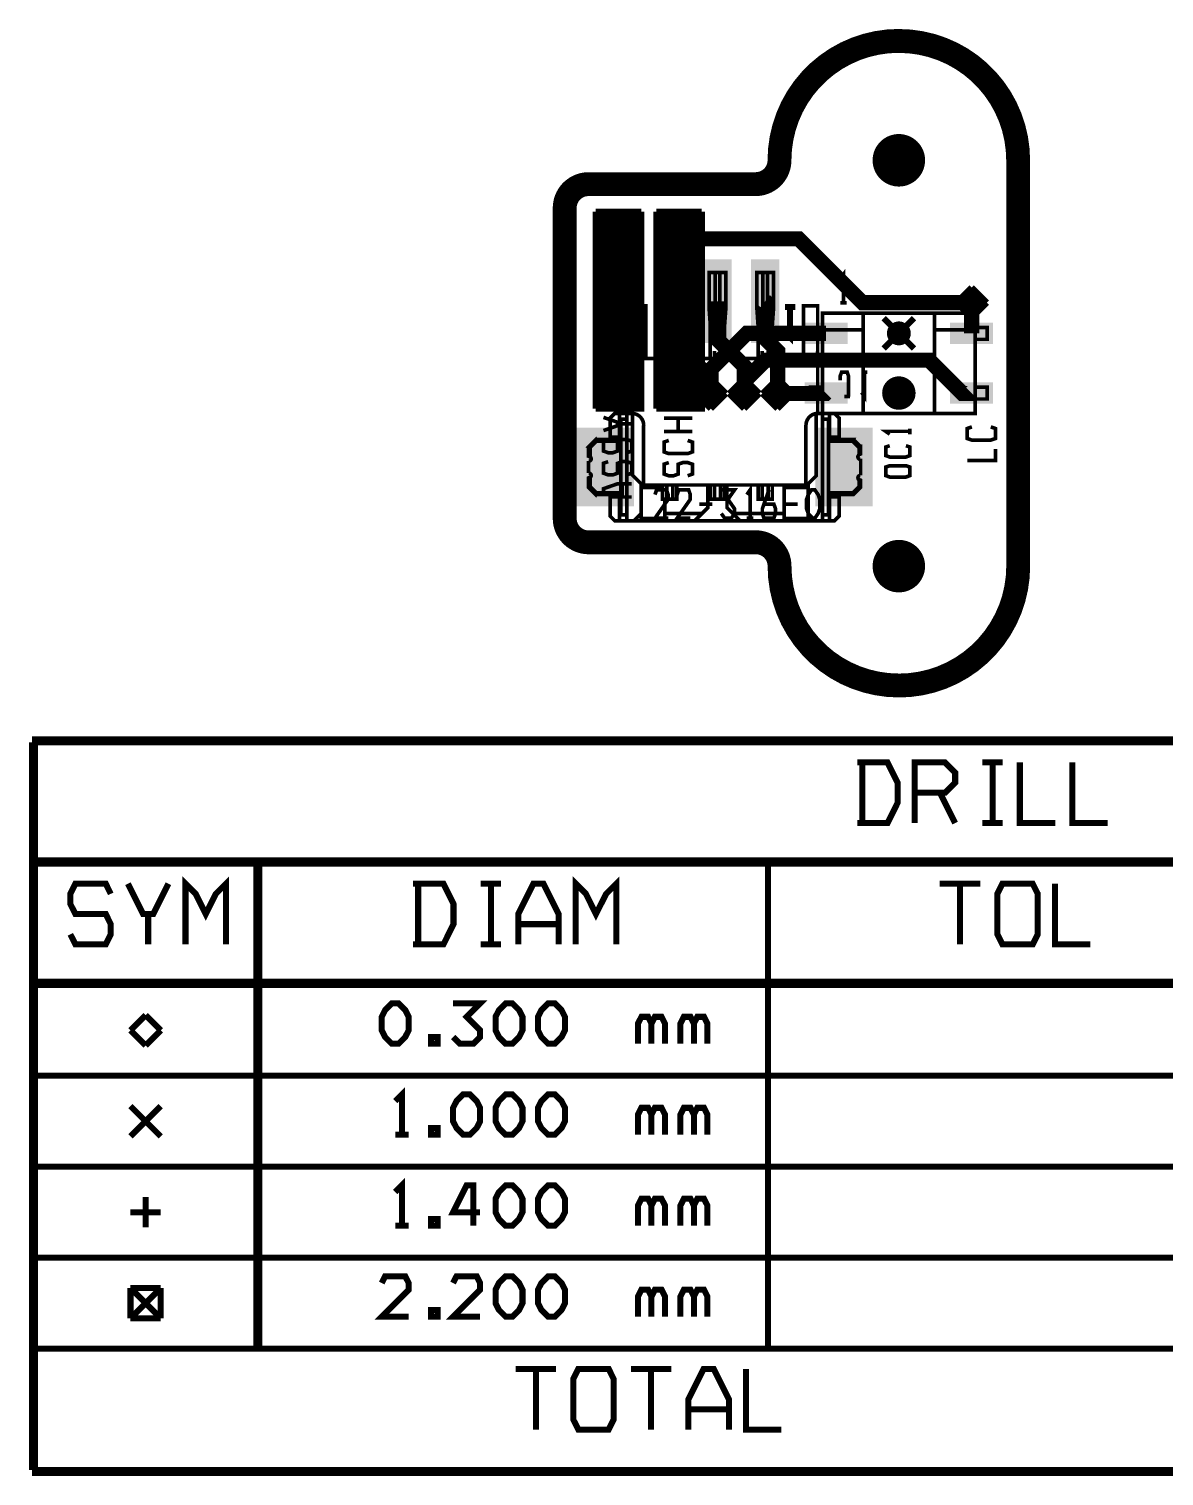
# Model space of a CAD drawing. Extents: x -36.4 to 58.7, y -46.6 to 14.
# Drawn here: x -36.4 to 11.1, y -46.6 to 14 of the extents above; entities that cross this region are included whole.
import ezdxf

# ---------------------------------------------------------------- set-up
doc = ezdxf.new("R2010")
doc.units = 0
doc.header["$MEASUREMENT"] = 0
doc.layers.get('0').update_dxf_attribs({"linetype": 'CONTINUOUS'})
for name, color, linetype in [('22-316-0_BOT', 7, 'CONTINUOUS'), ('22-316-0_DRD', 7, 'CONTINUOUS'), ('22-316-0_DRL', 2, 'CONTINUOUS'), ('22-316-0_SMB', 4, 'CONTINUOUS'), ('22-316-0_SMT', 3, 'CONTINUOUS'), ('22-316-0_SPB', 5, 'CONTINUOUS'), ('22-316-0_SPT', 10, 'CONTINUOUS'), ('22-316-0_SSB', 14, 'CONTINUOUS'), ('22-316-0_SST', 9, 'CONTINUOUS'), ('22-316-0_TOP', 12, 'CONTINUOUS'), ('THRUHOLE_NPT', 13, 'CONTINUOUS'), ('THRUHOLE_TAP', 8, 'CONTINUOUS')]:
    doc.layers.add(name, color=color, linetype=linetype)

# ---------------------------------------------------------------- blocks, each defined once
blk = doc.blocks.new('ROUND_1')
at = {"const_width": 1.09982}
blk.add_lwpolyline([(-0.54991, 0, 1), (0.54991, 0, 1)], format="xyb", close=True, dxfattribs=at)
blk = doc.blocks.new('ROUND_3')
at = {"const_width": 0.69977}
blk.add_lwpolyline([(-0.349884, 0, 1), (0.349884, 0, 1)], format="xyb", close=True, dxfattribs=at)
blk = doc.blocks.new('ROUND_4')
at = {"const_width": 0.50038}
blk.add_lwpolyline([(-0.25019, 0, 1), (0.25019, 0, 1)], format="xyb", close=True, dxfattribs=at)
blk = doc.blocks.new('ROUND_5')
at = {"const_width": 0.50038}
blk.add_lwpolyline([(-0.25019, 0, 1), (0.25019, 0, 1)], format="xyb", close=True, dxfattribs=at)
blk = doc.blocks.new('ROUND_7')
at = {"const_width": 0.50038}
blk.add_lwpolyline([(-0.25019, 0, 1), (0.25019, 0, 1)], format="xyb", close=True, dxfattribs=at)
blk = doc.blocks.new('RECTANGLE_9')
blk.add_solid([(1.20015, 1.64973), (1.20015, -1.64973), (-1.20015, 1.64973), (-1.20015, -1.64973)])
blk = doc.blocks.new('RECTANGLE_10')
blk.add_solid([(0.59944, 1.75006), (0.59944, -1.75006), (-0.59944, 1.75006), (-0.59944, -1.75006)])
blk = doc.blocks.new('ROUND_15')
at = {"const_width": 0.14986}
blk.add_lwpolyline([(-0.07493, 0, 1), (0.07493, 0, 1)], format="xyb", close=True, dxfattribs=at)
blk = doc.blocks.new('RECTANGLE_2')
blk.add_solid([(0.90043, 0.44958), (0.90043, -0.44958), (-0.90043, 0.44958), (-0.90043, -0.44958)])

msp = doc.modelspace()

# ---------------------------------------------------------------- linework, layer by layer
at = {"layer": '22-316-0_BOT'}
for points, const_width in [([(-11.44524, 4.95046), (-11.44524, 5.4356), (-12.63142, 5.4356)], 0.1524), ([(3.05054, 2.53746), (-1.52146, 2.53746), (-4.191, 5.207), (-8.636, 5.207), (-9.59866, 4.2418), (-9.59866, 2.59842)], 0.635), ([(-12.4333, 4.02336), (-12.63142, 4.09448), (-12.63142, 4.5085), (-12.4333, 4.57708), (-12.23518, 4.57708), (-12.03706, 4.5085), (-12.03706, 4.09448), (-11.84148, 4.02336), (-11.64336, 4.02336), (-11.44524, 4.09448), (-11.44524, 4.5085), (-11.64336, 4.57708)], 0.1524), ([(-7.874, -1.27), (-7.874, -0.635), (-9.59866, 1.08966), (-9.59866, 2.59842)], 0.635), ([(-7.59968, 2.59842), (-7.59968, 0.99568), (-6.477, -0.127), (-6.477, -1.27)], 0.635), ([(-5.6007, 2.59842), (-5.588, 2.58826), (-5.588, 1.016), (-5.08, 0.508), (-5.08, -1.27)], 0.635)]:
    msp.add_lwpolyline(points, dxfattribs=dict(at, const_width=const_width))
at = {"layer": '22-316-0_DRD', "const_width": 1.00076}
for points in [[(0, 13.5001, 0.4142136), (-5.00126, 8.49884)], [(4.99872, 8.49884, 0.4142136), (0, 13.49756)], [(-5.99948, 7.50062, 0.4142136), (-5.00126, 8.49884)], [(-12.99972, 7.50062, 0.4142136), (-14.00048, 6.49986)], [(-14.00048, -6.49986, 0.4142136), (-12.99972, -7.50062)], [(-4.99872, -8.49884, 0.4142136), (-5.99948, -7.49808)], [(-4.99872, -8.49884, 0.4142136), (0, -13.49756)], [(0, -13.5001, 0.4142136), (5.00126, -8.49884)]]:
    msp.add_lwpolyline(points, format="xyb", dxfattribs=at)
at = {"layer": '22-316-0_DRD'}
for points, const_width in [([(-0.635, 9.13384), (-0.635, 7.86384)], 0.254), ([(0.635, 9.13384), (-0.635, 9.13384)], 0.254), ([(0.635, 9.13384), (-0.635, 7.86384)], 0.254), ([(0.635, 7.86384), (-0.635, 9.13384)], 0.254), ([(0.635, 7.86384), (0.635, 9.13384)], 0.254), ([(4.99872, -8.49884), (4.99872, 8.49884)], 1.00076), ([(-5.99948, 7.50062), (-12.99972, 7.50062)], 1.00076), ([(-0.635, 7.86384), (0.635, 7.86384)], 0.254), ([(-14.00048, 6.49986), (-14.00048, -6.49986)], 1.00076), ([(3.05054, 3.17246), (2.41554, 2.53746)], 0.254), ([(3.68554, 2.53746), (3.05054, 3.17246)], 0.254), ([(2.41554, 2.53746), (3.05054, 1.90246)], 0.254), ([(3.05054, 1.90246), (3.68554, 2.53746)], 0.254), ([(0.635, 1.88468), (-0.635, 0.61468)], 0.254), ([(0.635, 0.61468), (-0.635, 1.88468)], 0.254), ([(-7.874, -0.635), (-8.509, -1.27)], 0.254), ([(-7.239, -1.27), (-7.874, -0.635)], 0.254), ([(-6.477, -0.635), (-7.112, -1.27)], 0.254), ([(-5.842, -1.27), (-6.477, -0.635)], 0.254), ([(-5.08, -0.635), (-5.715, -1.27)], 0.254), ([(-4.445, -1.27), (-5.08, -0.635)], 0.254), ([(0, -0.61468), (0, -1.88468)], 0.254), ([(-8.509, -1.27), (-7.874, -1.905)], 0.254), ([(-7.874, -1.905), (-7.239, -1.27)], 0.254), ([(-7.112, -1.27), (-6.477, -1.905)], 0.254), ([(-6.477, -1.905), (-5.842, -1.27)], 0.254), ([(-5.715, -1.27), (-5.08, -1.905)], 0.254), ([(-5.08, -1.905), (-4.445, -1.27)], 0.254), ([(0.635, -1.24968), (-0.635, -1.24968)], 0.254), ([(-12.99972, -7.50062), (-5.99948, -7.50062)], 1.00076), ([(-0.635, -7.86384), (-0.635, -9.13384)], 0.254), ([(0.635, -7.86384), (-0.635, -7.86384)], 0.254), ([(0.635, -7.86384), (-0.635, -9.13384)], 0.254), ([(0.635, -9.13384), (-0.635, -7.86384)], 0.254), ([(0.635, -9.13384), (0.635, -7.86384)], 0.254), ([(-0.635, -9.13384), (0.635, -9.13384)], 0.254), ([(58.547, -15.748), (-36.322, -15.748)], 0.254), ([(-36.322, -46.355), (-36.322, -15.875)], 0.254), ([(58.42, -15.875), (-36.195, -15.875)], 0.254), ([(-36.195, -46.355), (-36.195, -15.875)], 0.254), ([(-1.74498, -19.26082), (-0.47498, -19.26082), (-0.05334, -18.415), (-0.05334, -17.56918), (-0.47498, -16.72082), (-1.74498, -16.72082)], 0.254), ([(-1.53416, -19.26082), (-1.53416, -16.72082)], 0.254), ([(0.66548, -17.99082), (1.93548, -17.99082), (2.35966, -17.56918), (2.35966, -17.145), (1.93548, -16.72082), (0.66548, -16.72082), (0.66548, -19.26082)], 0.254), ([(4.34848, -16.72082), (3.50266, -16.72082)], 0.254), ([(3.92684, -19.26082), (3.92684, -16.72082)], 0.254), ([(6.55066, -19.26082), (5.06984, -19.26082), (5.06984, -16.72082)], 0.254), ([(8.75284, -19.26082), (7.26948, -19.26082), (7.26948, -16.72082)], 0.254), ([(1.72466, -17.99082), (2.35966, -19.26082)], 0.254), ([(4.34848, -19.26082), (3.50266, -19.26082)], 0.254), ([(58.42, -20.828), (-36.195, -20.828)], 0.254), ([(58.42, -20.955), (-36.195, -20.955)], 0.254), ([(-26.924, -41.275), (-26.924, -20.955)], 0.254), ([(-26.797, -41.275), (-26.797, -20.955)], 0.254), ([(-5.48132, -41.275), (-5.48132, -20.955)], 0.254), ([(-33.02, -22.225), (-33.23082, -21.80082), (-34.50082, -21.80082), (-34.71418, -22.225), (-34.71418, -22.64918), (-34.50082, -23.07082), (-33.23082, -23.07082), (-33.02, -23.495), (-33.02, -23.91918), (-33.23082, -24.34082), (-34.50082, -24.34082), (-34.71418, -23.91918)], 0.254), ([(-30.607, -21.80082), (-31.242, -23.07082), (-31.66618, -23.07082), (-32.30118, -21.80082)], 0.254), ([(-28.194, -24.34082), (-28.194, -21.80082), (-28.61818, -22.225), (-29.03982, -23.07082), (-29.464, -22.225), (-29.88818, -21.80082), (-29.88818, -24.34082)], 0.254), ([(-20.35048, -24.34082), (-19.08048, -24.34082), (-18.65884, -23.495), (-18.65884, -22.64918), (-19.08048, -21.80082), (-20.35048, -21.80082)], 0.254), ([(-20.13966, -24.34082), (-20.13966, -21.80082)], 0.254), ([(-16.66748, -21.80082), (-17.51584, -21.80082)], 0.254), ([(-17.09166, -24.34082), (-17.09166, -21.80082)], 0.254), ([(-14.25448, -24.34082), (-14.25448, -23.07082), (-14.88948, -21.80082), (-15.31366, -21.80082), (-15.94866, -23.07082), (-15.94866, -24.34082)], 0.254), ([(-11.84148, -24.34082), (-11.84148, -21.80082), (-12.26566, -22.225), (-12.68984, -23.07082), (-13.11148, -22.225), (-13.53566, -21.80082), (-13.53566, -24.34082)], 0.254), ([(3.40868, -21.80082), (1.7145, -21.80082)], 0.254), ([(2.56032, -24.34082), (2.56032, -21.80082)], 0.254), ([(4.33832, -24.34082), (4.1275, -23.91918), (4.1275, -22.225), (4.33832, -21.80082), (5.60832, -21.80082), (5.82168, -22.225), (5.82168, -23.91918), (5.60832, -24.34082), (4.33832, -24.34082)], 0.254), ([(8.02132, -24.34082), (6.5405, -24.34082), (6.5405, -21.80082)], 0.254), ([(-31.45282, -24.34082), (-31.45282, -23.07082)], 0.254), ([(-14.25448, -23.495), (-15.94866, -23.495)], 0.254), ([(-16.66748, -24.34082), (-17.51584, -24.34082)], 0.254), ([(58.42, -25.908), (-36.195, -25.908)], 0.254), ([(58.42, -26.035), (-36.195, -26.035)], 0.254), ([(-31.5595, -27.305), (-32.1945, -27.94)], 0.254), ([(-30.9245, -27.94), (-31.5595, -27.305)], 0.254), ([(-21.24456, -28.50388), (-21.5265, -28.22194), (-21.6662, -27.94), (-21.6662, -27.37612), (-21.5265, -27.09418), (-21.24456, -26.81224), (-20.96262, -26.81224), (-20.68068, -27.09418), (-20.53844, -27.37612), (-20.53844, -27.94), (-20.68068, -28.22194), (-20.96262, -28.50388), (-21.24456, -28.50388)], 0.254), ([(-18.67662, -28.22194), (-18.39468, -28.50388), (-17.82826, -28.50388), (-17.54632, -28.22194), (-17.54632, -27.94), (-18.11274, -27.37612), (-17.54632, -26.81224), (-18.67662, -26.81224)], 0.254), ([(-16.47444, -28.50388), (-16.75638, -28.22194), (-16.89862, -27.94), (-16.89862, -27.37612), (-16.75638, -27.09418), (-16.47444, -26.81224), (-16.1925, -26.81224), (-15.91056, -27.09418), (-15.76832, -27.37612), (-15.76832, -27.94), (-15.91056, -28.22194), (-16.1925, -28.50388), (-16.47444, -28.50388)], 0.254), ([(-14.69644, -28.50388), (-14.97838, -28.22194), (-15.12062, -27.94), (-15.12062, -27.37612), (-14.97838, -27.09418), (-14.69644, -26.81224), (-14.4145, -26.81224), (-14.13256, -27.09418), (-13.99032, -27.37612), (-13.99032, -27.94), (-14.13256, -28.22194), (-14.4145, -28.50388), (-14.69644, -28.50388)], 0.254), ([(-9.79932, -28.50388), (-9.79932, -27.65806), (-9.94156, -27.37612), (-10.2235, -27.37612), (-10.36574, -27.65806), (-10.50544, -27.37612), (-10.78738, -27.37612), (-10.92962, -27.65806), (-10.92962, -28.50388)], 0.254), ([(-8.02132, -28.50388), (-8.02132, -27.65806), (-8.16356, -27.37612), (-8.4455, -27.37612), (-8.58774, -27.65806), (-8.72744, -27.37612), (-9.00938, -27.37612), (-9.15162, -27.65806), (-9.15162, -28.50388)], 0.254), ([(-32.1945, -27.94), (-31.5595, -28.575)], 0.254), ([(-31.5595, -28.575), (-30.9245, -27.94)], 0.254), ([(-10.36574, -28.50388), (-10.36574, -27.65806)], 0.254), ([(-8.58774, -28.50388), (-8.58774, -27.65806)], 0.254), ([(-19.60626, -28.50388), (-19.32432, -28.50388), (-19.32432, -28.22194), (-19.60626, -28.22194), (-19.60626, -28.50388)], 0.254), ([(58.42, -29.845), (-36.195, -29.845)], 0.254), ([(-20.82038, -32.31388), (-20.82038, -30.62224), (-21.10232, -30.90418)], 0.254), ([(-18.25244, -32.31388), (-18.53438, -32.03194), (-18.67662, -31.75), (-18.67662, -31.18612), (-18.53438, -30.90418), (-18.25244, -30.62224), (-17.9705, -30.62224), (-17.68856, -30.90418), (-17.54632, -31.18612), (-17.54632, -31.75), (-17.68856, -32.03194), (-17.9705, -32.31388), (-18.25244, -32.31388)], 0.254), ([(-16.47444, -32.31388), (-16.75638, -32.03194), (-16.89862, -31.75), (-16.89862, -31.18612), (-16.75638, -30.90418), (-16.47444, -30.62224), (-16.1925, -30.62224), (-15.91056, -30.90418), (-15.76832, -31.18612), (-15.76832, -31.75), (-15.91056, -32.03194), (-16.1925, -32.31388), (-16.47444, -32.31388)], 0.254), ([(-14.69644, -32.31388), (-14.97838, -32.03194), (-15.12062, -31.75), (-15.12062, -31.18612), (-14.97838, -30.90418), (-14.69644, -30.62224), (-14.4145, -30.62224), (-14.13256, -30.90418), (-13.99032, -31.18612), (-13.99032, -31.75), (-14.13256, -32.03194), (-14.4145, -32.31388), (-14.69644, -32.31388)], 0.254), ([(-30.9245, -31.115), (-32.1945, -32.385)], 0.254), ([(-30.9245, -32.385), (-32.1945, -31.115)], 0.254), ([(-9.79932, -32.31388), (-9.79932, -31.46806), (-9.94156, -31.18612), (-10.2235, -31.18612), (-10.36574, -31.46806), (-10.50544, -31.18612), (-10.78738, -31.18612), (-10.92962, -31.46806), (-10.92962, -32.31388)], 0.254), ([(-10.36574, -32.31388), (-10.36574, -31.46806)], 0.254), ([(-8.02132, -32.31388), (-8.02132, -31.46806), (-8.16356, -31.18612), (-8.4455, -31.18612), (-8.58774, -31.46806), (-8.72744, -31.18612), (-9.00938, -31.18612), (-9.15162, -31.46806), (-9.15162, -32.31388)], 0.254), ([(-8.58774, -32.31388), (-8.58774, -31.46806)], 0.254), ([(-19.60626, -32.31388), (-19.32432, -32.31388), (-19.32432, -32.03194), (-19.60626, -32.03194), (-19.60626, -32.31388)], 0.254), ([(-20.53844, -32.31388), (-21.10232, -32.31388)], 0.254), ([(58.42, -33.655), (-36.195, -33.655)], 0.254), ([(-20.82038, -36.12388), (-20.82038, -34.43224), (-21.10232, -34.71418)], 0.254), ([(-17.54632, -35.56), (-18.67662, -35.56), (-18.11274, -34.43224), (-17.82826, -34.43224), (-17.82826, -36.12388)], 0.254), ([(-16.47444, -36.12388), (-16.75638, -35.84194), (-16.89862, -35.56), (-16.89862, -34.99612), (-16.75638, -34.71418), (-16.47444, -34.43224), (-16.1925, -34.43224), (-15.91056, -34.71418), (-15.76832, -34.99612), (-15.76832, -35.56), (-15.91056, -35.84194), (-16.1925, -36.12388), (-16.47444, -36.12388)], 0.254), ([(-14.69644, -36.12388), (-14.97838, -35.84194), (-15.12062, -35.56), (-15.12062, -34.99612), (-14.97838, -34.71418), (-14.69644, -34.43224), (-14.4145, -34.43224), (-14.13256, -34.71418), (-13.99032, -34.99612), (-13.99032, -35.56), (-14.13256, -35.84194), (-14.4145, -36.12388), (-14.69644, -36.12388)], 0.254), ([(-31.5595, -34.925), (-31.5595, -36.195)], 0.254), ([(-9.79932, -36.12388), (-9.79932, -35.27806), (-9.94156, -34.99612), (-10.2235, -34.99612), (-10.36574, -35.27806), (-10.50544, -34.99612), (-10.78738, -34.99612), (-10.92962, -35.27806), (-10.92962, -36.12388)], 0.254), ([(-10.36574, -36.12388), (-10.36574, -35.27806)], 0.254), ([(-8.02132, -36.12388), (-8.02132, -35.27806), (-8.16356, -34.99612), (-8.4455, -34.99612), (-8.58774, -35.27806), (-8.72744, -34.99612), (-9.00938, -34.99612), (-9.15162, -35.27806), (-9.15162, -36.12388)], 0.254), ([(-8.58774, -36.12388), (-8.58774, -35.27806)], 0.254), ([(-30.9245, -35.56), (-32.1945, -35.56)], 0.254), ([(-19.60626, -36.12388), (-19.32432, -36.12388), (-19.32432, -35.84194), (-19.60626, -35.84194), (-19.60626, -36.12388)], 0.254), ([(-20.53844, -36.12388), (-21.10232, -36.12388)], 0.254), ([(58.42, -37.465), (-36.195, -37.465)], 0.254), ([(-20.53844, -39.93388), (-21.6662, -39.93388), (-20.53844, -38.80612), (-20.53844, -38.52418), (-20.68068, -38.24224), (-21.5265, -38.24224), (-21.6662, -38.52418)], 0.254), ([(-17.54632, -39.93388), (-18.67662, -39.93388), (-17.54632, -38.80612), (-17.54632, -38.52418), (-17.68856, -38.24224), (-18.53438, -38.24224), (-18.67662, -38.52418)], 0.254), ([(-16.47444, -39.93388), (-16.75638, -39.65194), (-16.89862, -39.37), (-16.89862, -38.80612), (-16.75638, -38.52418), (-16.47444, -38.24224), (-16.1925, -38.24224), (-15.91056, -38.52418), (-15.76832, -38.80612), (-15.76832, -39.37), (-15.91056, -39.65194), (-16.1925, -39.93388), (-16.47444, -39.93388)], 0.254), ([(-14.69644, -39.93388), (-14.97838, -39.65194), (-15.12062, -39.37), (-15.12062, -38.80612), (-14.97838, -38.52418), (-14.69644, -38.24224), (-14.4145, -38.24224), (-14.13256, -38.52418), (-13.99032, -38.80612), (-13.99032, -39.37), (-14.13256, -39.65194), (-14.4145, -39.93388), (-14.69644, -39.93388)], 0.254), ([(-32.1945, -38.735), (-32.1945, -40.005)], 0.254), ([(-30.9245, -38.735), (-32.1945, -38.735)], 0.254), ([(-30.9245, -38.735), (-32.1945, -40.005)], 0.254), ([(-30.9245, -40.005), (-32.1945, -38.735)], 0.254), ([(-30.9245, -40.005), (-30.9245, -38.735)], 0.254), ([(-9.79932, -39.93388), (-9.79932, -39.08806), (-9.94156, -38.80612), (-10.2235, -38.80612), (-10.36574, -39.08806), (-10.50544, -38.80612), (-10.78738, -38.80612), (-10.92962, -39.08806), (-10.92962, -39.93388)], 0.254), ([(-8.02132, -39.93388), (-8.02132, -39.08806), (-8.16356, -38.80612), (-8.4455, -38.80612), (-8.58774, -39.08806), (-8.72744, -38.80612), (-9.00938, -38.80612), (-9.15162, -39.08806), (-9.15162, -39.93388)], 0.254), ([(-10.36574, -39.93388), (-10.36574, -39.08806)], 0.254), ([(-8.58774, -39.93388), (-8.58774, -39.08806)], 0.254), ([(-32.1945, -40.005), (-30.9245, -40.005)], 0.254), ([(-19.60626, -39.93388), (-19.32432, -39.93388), (-19.32432, -39.65194), (-19.60626, -39.65194), (-19.60626, -39.93388)], 0.254), ([(58.42, -41.275), (-36.195, -41.275)], 0.254), ([(-14.36116, -42.12082), (-16.05534, -42.12082)], 0.254), ([(-15.20698, -44.66082), (-15.20698, -42.12082)], 0.254), ([(-13.42898, -44.66082), (-13.64234, -44.23918), (-13.64234, -42.545), (-13.42898, -42.12082), (-12.15898, -42.12082), (-11.94816, -42.545), (-11.94816, -44.23918), (-12.15898, -44.66082), (-13.42898, -44.66082)], 0.254), ([(-9.53516, -42.12082), (-11.22934, -42.12082)], 0.254), ([(-10.38098, -44.66082), (-10.38098, -42.12082)], 0.254), ([(-7.12216, -44.66082), (-7.12216, -43.39082), (-7.75716, -42.12082), (-8.18134, -42.12082), (-8.81634, -43.39082), (-8.81634, -44.66082)], 0.254), ([(-4.91998, -44.66082), (-6.40334, -44.66082), (-6.40334, -42.12082)], 0.254), ([(-7.12216, -43.815), (-8.81634, -43.815)], 0.254), ([(58.547, -46.482), (-36.322, -46.482)], 0.254), ([(58.42, -46.355), (-36.195, -46.355)], 0.254)]:
    msp.add_lwpolyline(points, dxfattribs=dict(at, const_width=const_width))
at = {"layer": '22-316-0_DRL', "const_width": 1.00076}
for points in [[(0, 13.5001, 0.4142136), (-5.00126, 8.49884)], [(4.99872, 8.49884, 0.4142136), (0, 13.49756)], [(-5.99948, 7.50062, 0.4142136), (-5.00126, 8.49884)], [(-12.99972, 7.50062, 0.4142136), (-14.00048, 6.49986)], [(-14.00048, -6.49986, 0.4142136), (-12.99972, -7.50062)], [(-4.99872, -8.49884, 0.4142136), (-5.99948, -7.49808)], [(-4.99872, -8.49884, 0.4142136), (0, -13.49756)], [(0, -13.5001, 0.4142136), (5.00126, -8.49884)]]:
    msp.add_lwpolyline(points, format="xyb", dxfattribs=at)
for points in [[(4.99872, -8.49884), (4.99872, 8.49884)], [(-5.99948, 7.50062), (-12.99972, 7.50062)], [(-14.00048, 6.49986), (-14.00048, -6.49986)], [(-12.99972, -7.50062), (-5.99948, -7.50062)]]:
    msp.add_lwpolyline(points, dxfattribs=at)
at = {"layer": '22-316-0_SSB'}
for points, const_width in [([(-9.72566, 1.6002), (-9.70026, 2.2987), (-9.70026, 3.79984), (-9.94918, 3.79984), (-9.94918, 2.2987), (-9.90092, 1.6002), (-9.90092, 1.23952)], 0.1524), ([(-9.4996, 3.79984), (-9.70026, 3.79984)], 0.1524), ([(-9.4742, 1.6002), (-9.4996, 2.2987), (-9.4996, 3.79984), (-9.25068, 3.79984), (-9.25068, 2.2987), (-9.29894, 1.6002), (-9.29894, 1.02362), (-9.29894, 0.7747), (-9.29894, 0.20066)], 0.1524), ([(-7.72414, 1.6002), (-7.69874, 2.2987), (-7.69874, 3.79984), (-7.9502, 3.79984), (-7.9502, 2.2987), (-7.8994, 1.6002), (-7.8994, 0.88138)], 0.1524), ([(-7.50062, 3.79984), (-7.69874, 3.79984)], 0.1524), ([(-7.47522, 1.6002), (-7.50062, 2.2987), (-7.50062, 3.79984), (-7.24916, 3.79984), (-7.24916, 2.2987), (-7.29996, 1.6002), (-7.29996, 1.02362), (-7.29996, 0.7747), (-7.29996, 0.20066)], 0.1524), ([(-5.90042, 0.80518), (-5.90042, 1.6002), (-5.94868, 2.2987), (-5.94868, 3.79984), (-5.69976, 3.79984), (-5.69976, 2.2987), (-5.72516, 1.6002)], 0.1524), ([(-5.4991, 3.79984), (-5.69976, 3.79984)], 0.1524), ([(-5.4737, 1.6002), (-5.4991, 2.2987), (-5.4991, 3.79984), (-5.25018, 3.79984), (-5.25018, 2.2987), (-5.30098, 1.6002), (-5.30098, 1.02362), (-5.30098, 0.7747), (-5.30098, 0.20066)], 0.1524), ([(-11.19886, 1.39954), (-10.59942, 1.39954), (-10.59942, 2.4003), (-11.19886, 2.4003), (-11.19886, 1.39954), (-11.19886, 0.20066), (-11.19886, -2.10058), (-11.39952, -2.10058), (-11.39952, -2.3495), (-11.65098, -2.3495), (-11.65098, -2.79908), (-11.65098, -3.2004), (-11.65098, -5.4991), (-11.65098, -5.90042), (-11.65098, -6.35), (-11.39952, -6.35), (-11.39952, -6.59892), (-11.69924, -6.59892), (-11.8999, -6.59892), (-12.10056, -6.4008), (-12.10056, -5.6007), (-11.69924, -5.6007), (-11.69924, -5.90042), (-11.69924, -6.59892)], 0.1524), ([(-3.40106, 1.39954), (-4.0005, 1.39954), (-4.0005, 2.4003), (-3.40106, 2.4003), (-3.40106, 1.39954), (-3.40106, 0.20066), (-4.30022, 0.20066), (-5.30098, 0.20066), (-5.89788, 0.20066), (-7.3025, 0.20066), (-7.8994, 0.20066), (-9.30148, 0.20066), (-9.89838, 0.20066), (-10.2997, 0.20066), (-11.19886, 0.20066)], 0.1524), ([(-4.3434, 2.35966), (-4.76758, 2.35966)], 0.254), ([(-4.55676, 2.35966), (-4.55676, 1.08966), (-4.76758, 1.30048)], 0.254), ([(-10.59942, 1.39954), (-10.59942, 0.19558)], 0.1524), ([(-4.0005, 1.39954), (-4.0005, 0.19558)], 0.1524), ([(-9.90092, 0.20066), (-9.90092, 0.7747), (-9.90092, 1.02362)], 0.1524), ([(-7.8994, 0.20066), (-7.8994, 0.7747), (-7.8994, 1.02362)], 0.1524), ([(-5.90042, 0.20066), (-5.90042, 0.7747), (-5.90042, 1.02362)], 0.1524), ([(-9.72566, 0.20066), (-9.72566, 0.51308)], 0.1524), ([(-9.4742, 0.20066), (-9.4742, 0.51308)], 0.1524), ([(-7.72414, 0.20066), (-7.72414, 0.51308)], 0.1524), ([(-7.47522, 0.20066), (-7.47522, 0.51308)], 0.1524), ([(-5.72516, 0.20066), (-5.72516, 0.51308)], 0.1524), ([(-5.4737, 0.20066), (-5.4737, 0.51308)], 0.1524), ([(-3.2004, -2.10058), (-3.40106, -2.10058), (-3.40106, 0.20066)], 0.1524), ([(-2.46126, -0.71882), (-2.46126, -0.54864), (-2.4003, -0.37846), (-2.16408, -0.37846), (-2.10566, -0.54864), (-2.10566, -1.39446)], 0.1524), ([(-1.32588, -0.37846), (-1.5621, -0.37846)], 0.1524), ([(-1.44526, -0.37846), (-1.44526, -1.39446), (-1.5621, -1.22682)], 0.1524), ([(-2.0447, -1.39446), (-2.28346, -1.39446)], 0.1524), ([(-11.69924, -2.79908), (-11.69924, -2.10058), (-11.8999, -2.10058), (-12.10056, -2.2987), (-12.10056, -3.0988), (-11.69924, -3.0988), (-11.69924, -2.79908), (-11.65098, -2.79908)], 0.1524), ([(-11.69924, -2.10058), (-11.39952, -2.10058)], 0.1524), ([(-11.39952, -6.35), (-11.39952, -2.3495)], 0.1524), ([(-10.80008, -5.04952), (-11.15568, -4.69392), (-11.15568, -2.11582)], 0.1524), ([(-3.79984, -5.04952), (-3.46964, -4.71932), (-3.46964, -2.14122)], 0.1524), ([(-2.90068, -2.10058), (-2.90068, -2.79908), (-2.90068, -3.0988), (-2.49936, -3.0988), (-2.49936, -2.2987), (-2.70002, -2.10058), (-2.90068, -2.10058), (-3.2004, -2.10058), (-3.2004, -2.3495), (-2.94894, -2.3495), (-2.94894, -2.79908), (-2.94894, -3.2004), (-2.94894, -5.4991), (-2.75082, -5.4991), (-1.89992, -5.4991), (-1.6002, -5.19938), (-1.6002, -4.89966), (-1.66878, -4.87172), (-1.66878, -5.17144), (-1.92786, -5.43052), (-1.89992, -5.4991)], 0.1524), ([(-3.2004, -2.3495), (-3.2004, -6.35), (-2.94894, -6.35), (-2.94894, -5.90042), (-2.94894, -5.4991)], 0.1524), ([(-9.89838, -5.10032), (-10.70102, -5.10032), (-10.70102, -5.04952), (-10.70102, -2.60096)], 0.1524), ([(-3.8989, -2.60096), (-3.8989, -5.04952), (-3.8989, -5.10032), (-4.8006, -5.10032), (-9.89838, -5.10032), (-9.90092, -5.10032), (-9.90092, -5.19938), (-9.90092, -5.69976), (-9.72566, -5.69976), (-9.72566, -5.10032)], 0.1524), ([(-2.90068, -2.79908), (-2.94894, -2.79908)], 0.1524), ([(-12.99972, -3.50012), (-12.99972, -3.8989), (-12.93114, -3.92938), (-12.93114, -3.52806), (-12.99972, -3.50012), (-12.7, -3.2004), (-12.67206, -3.26898), (-11.8491, -3.26898), (-11.65098, -3.26898)], 0.1524), ([(-12.67206, -3.26898), (-12.93114, -3.52806)], 0.1524), ([(-12.7, -3.2004), (-11.8491, -3.2004), (-11.64844, -3.2004)], 0.1524), ([(-2.94894, -3.26898), (-2.75082, -3.26898), (-1.92786, -3.26898), (-1.89992, -3.2004), (-2.75082, -3.2004), (-2.94894, -3.2004)], 0.1524), ([(-1.92786, -3.26898), (-1.66878, -3.52806), (-1.6002, -3.50012), (-1.6002, -3.79984), (-1.66878, -3.82778), (-1.66878, -3.52806)], 0.1524), ([(-1.89992, -3.2004), (-1.6002, -3.50012)], 0.1524), ([(-12.99972, -4.09956), (-12.99972, -4.59994)], 0.1524), ([(-1.6002, -4.699), (-1.6002, -4.0005)], 0.1524), ([(-12.99972, -5.19938), (-12.93114, -5.17144), (-12.93114, -4.77012), (-12.99972, -4.8006), (-12.99972, -5.19938), (-12.7, -5.4991), (-12.67206, -5.43052), (-11.8491, -5.43052), (-11.65098, -5.43052)], 0.1524), ([(-12.67206, -5.43052), (-12.93114, -5.17144)], 0.1524), ([(-12.7, -5.4991), (-11.8491, -5.4991), (-11.64844, -5.4991)], 0.1524), ([(-10.70102, -5.04952), (-10.80008, -5.04952), (-10.80008, -5.19938), (-10.80008, -6.2992)], 0.1524), ([(-9.89838, -5.19938), (-10.80008, -5.19938)], 0.1524), ([(-9.4742, -5.10032), (-9.4742, -5.69976), (-9.29894, -5.69976), (-9.29894, -5.10032)], 0.1524), ([(-8.24992, -6.2992), (-8.001, -6.05028), (-8.001, -5.10032)], 0.1524), ([(-7.72414, -5.10032), (-7.72414, -5.69976), (-7.8994, -5.69976), (-7.8994, -5.10032)], 0.1524), ([(-7.47522, -5.10032), (-7.47522, -5.69976), (-7.29996, -5.69976), (-7.29996, -5.10032)], 0.1524), ([(-6.94944, -6.2992), (-7.2009, -6.05028), (-7.2009, -5.10032)], 0.1524), ([(-3.8989, -5.04952), (-3.79984, -5.04952), (-3.79984, -5.19938), (-3.79984, -6.2992), (-3.79984, -6.49986), (-4.8006, -6.49986), (-4.8006, -6.2992), (-6.94944, -6.2992), (-6.64972, -6.59892), (-3.50012, -6.59892), (-3.79984, -6.2992)], 0.1524), ([(-5.72516, -5.10032), (-5.72516, -5.69976), (-5.90042, -5.69976), (-5.90042, -5.10032)], 0.1524), ([(-5.4737, -5.10032), (-5.4737, -5.69976), (-5.30098, -5.69976), (-5.30098, -5.10032)], 0.1524), ([(-3.79984, -5.19938), (-4.8006, -5.19938), (-4.8006, -5.10032)], 0.1524), ([(-4.8006, -5.19938), (-4.8006, -6.2992)], 0.1524), ([(-2.94894, -5.43052), (-2.75082, -5.43052), (-1.92786, -5.43052)], 0.1524), ([(-1.66878, -5.17144), (-1.6002, -5.19938)], 0.1524), ([(-11.69924, -5.90042), (-11.65098, -5.90042)], 0.1524), ([(-9.79932, -5.69976), (-9.79932, -6.2992)], 0.1524), ([(-9.72566, -5.69976), (-9.4742, -5.69976)], 0.1524), ([(-7.72414, -5.69976), (-7.47522, -5.69976)], 0.1524), ([(-5.72516, -5.69976), (-5.4737, -5.69976)], 0.1524), ([(-2.90068, -6.59892), (-2.70002, -6.59892), (-2.49936, -6.4008), (-2.49936, -5.6007), (-2.90068, -5.6007), (-2.90068, -5.90042), (-2.90068, -6.59892), (-3.2004, -6.59892), (-3.2004, -6.35)], 0.1524), ([(-2.94894, -5.90042), (-2.90068, -5.90042)], 0.1524), ([(-11.39952, -6.59892), (-11.0998, -6.59892)], 0.1524), ([(-10.80008, -6.49986), (-9.79932, -6.49986), (-9.79932, -6.2992), (-8.24992, -6.2992), (-8.54964, -6.59892), (-11.0998, -6.59892), (-10.80008, -6.2992), (-10.80008, -6.49986)], 0.1524), ([(-6.64972, -6.59892), (-8.54964, -6.59892)], 0.1524), ([(-3.50012, -6.59892), (-3.2004, -6.59892)], 0.1524)]:
    msp.add_lwpolyline(points, dxfattribs=dict(at, const_width=const_width))
at = {"layer": '22-316-0_SSB', "const_width": 0.1524}
for points in [[(-11.19886, 0.50038, 0.4142136), (-10.89914, 0.20066)], [(-3.70586, 0.20066, 0.4142136), (-3.40614, 0.50038)], [(-10.69086, -2.60096, 0.4142136), (-11.19124, -2.10058)], [(-3.3909, -2.10058, 0.4142136), (-3.89128, -2.60096)], [(-12.98956, -4.1021, 0.4142136), (-12.88796, -4.0005)], [(-12.8905, -4.0005, 0.2036438), (-12.9208, -3.92919)], [(-1.68656, -3.85318, 0.1989124), (-1.71602, -3.9243)], [(-1.7145, -3.9243, 0.4142136), (-1.61544, -4.02336)], [(-12.8905, -4.699, 0.4142136), (-12.98956, -4.59994)], [(-12.92098, -4.77012, 0.2036415), (-12.89076, -4.699)], [(-1.61544, -4.70154, 0.4142136), (-1.7145, -4.8006)], [(-1.7145, -4.8006, 0.1989124), (-1.68549, -4.87065)]]:
    msp.add_lwpolyline(points, format="xyb", dxfattribs=at)
at = {"layer": '22-316-0_SST'}
for points, const_width in [([(-12.7, 6.35), (-12.7, -1.905)], 0.254), ([(-10.795, 6.35), (-12.7, 6.35)], 0.254), ([(-10.795, 6.35), (-10.795, -1.905), (-12.7, -1.905)], 0.254), ([(-10.795, 6.1976), (-12.7, 6.1976)], 0.254), ([(-10.795, 5.969), (-12.7, 5.969)], 0.254), ([(-12.5984, 6.35), (-12.5984, -1.905)], 0.254), ([(-12.3698, 6.35), (-12.3698, -1.905)], 0.254), ([(-12.1412, 6.35), (-12.1412, -1.905)], 0.254), ([(-11.9126, 6.35), (-11.9126, -1.905)], 0.254), ([(-11.684, 6.35), (-11.684, -1.905)], 0.254), ([(-11.4554, 6.35), (-11.4554, -1.905)], 0.254), ([(-11.2268, 6.35), (-11.2268, -1.905)], 0.254), ([(-10.9982, 6.35), (-10.9982, -1.905)], 0.254), ([(-10.16, 6.35), (-10.16, -1.905)], 0.254), ([(-8.255, 6.35), (-10.16, 6.35)], 0.254), ([(-8.255, 6.35), (-8.255, -1.905), (-10.16, -1.905)], 0.254), ([(-8.255, 6.1976), (-10.16, 6.1976)], 0.254), ([(-8.255, 5.969), (-10.16, 5.969)], 0.254), ([(-10.0584, 6.35), (-10.0584, -1.905)], 0.254), ([(-9.8298, 6.35), (-9.8298, -1.905)], 0.254), ([(-9.6012, 6.35), (-9.6012, -1.905)], 0.254), ([(-9.3726, 6.35), (-9.3726, -1.905)], 0.254), ([(-9.144, 6.35), (-9.144, -1.905)], 0.254), ([(-8.9154, 6.35), (-8.9154, -1.905)], 0.254), ([(-8.6868, 6.35), (-8.6868, -1.905)], 0.254), ([(-8.4582, 6.35), (-8.4582, -1.905)], 0.254), ([(-10.795, 5.7404), (-12.7, 5.7404)], 0.254), ([(-10.795, 5.5118), (-12.7, 5.5118)], 0.254), ([(-8.255, 5.7404), (-10.16, 5.7404)], 0.254), ([(-8.255, 5.5118), (-10.16, 5.5118)], 0.254), ([(-10.795, 5.2832), (-12.7, 5.2832)], 0.254), ([(-10.795, 5.0546), (-12.7, 5.0546)], 0.254), ([(-10.795, 4.826), (-12.7, 4.826)], 0.254), ([(-8.255, 5.2832), (-10.16, 5.2832)], 0.254), ([(-8.255, 5.0546), (-10.16, 5.0546)], 0.254), ([(-8.255, 4.826), (-10.16, 4.826)], 0.254), ([(-10.795, 4.5974), (-12.7, 4.5974)], 0.254), ([(-10.795, 4.3688), (-12.7, 4.3688)], 0.254), ([(-10.795, 4.1402), (-12.7, 4.1402)], 0.254), ([(-8.255, 4.5974), (-10.16, 4.5974)], 0.254), ([(-8.255, 4.3688), (-10.16, 4.3688)], 0.254), ([(-8.255, 4.1402), (-10.16, 4.1402)], 0.254), ([(-10.795, 3.9116), (-12.7, 3.9116)], 0.254), ([(-10.795, 3.683), (-12.7, 3.683)], 0.254), ([(-8.255, 3.9116), (-10.16, 3.9116)], 0.254), ([(-8.255, 3.683), (-10.16, 3.683)], 0.254), ([(-2.32156, 2.52476), (-2.32156, 3.71094), (-2.45872, 3.51282)], 0.1524), ([(-10.795, 3.4544), (-12.7, 3.4544)], 0.254), ([(-10.795, 3.2258), (-12.7, 3.2258)], 0.254), ([(-10.795, 2.9972), (-12.7, 2.9972)], 0.254), ([(-8.255, 3.4544), (-10.16, 3.4544)], 0.254), ([(-8.255, 3.2258), (-10.16, 3.2258)], 0.254), ([(-8.255, 2.9972), (-10.16, 2.9972)], 0.254), ([(-10.795, 2.7686), (-12.7, 2.7686)], 0.254), ([(-10.795, 2.54), (-12.7, 2.54)], 0.254), ([(-10.795, 2.3114), (-12.7, 2.3114)], 0.254), ([(-8.255, 2.7686), (-10.16, 2.7686)], 0.254), ([(-8.255, 2.54), (-10.16, 2.54)], 0.254), ([(-8.255, 2.3114), (-10.16, 2.3114)], 0.254), ([(-2.18186, 2.52476), (-2.45872, 2.52476)], 0.1524), ([(-10.795, 2.0828), (-12.7, 2.0828)], 0.254), ([(-10.795, 1.8542), (-12.7, 1.8542)], 0.254), ([(-8.255, 2.0828), (-10.16, 2.0828)], 0.254), ([(-8.255, 1.8542), (-10.16, 1.8542)], 0.254), ([(1.4986, -2.10058), (1.4986, 1.39954), (3.2004, 1.39954), (3.2004, -2.10058), (1.4986, -2.10058), (0.50038, -2.10058), (-0.50038, -2.10058), (-1.4986, -2.10058), (-1.4986, 1.39954), (-3.2004, 1.39954), (-3.2004, 2.10058), (-1.4986, 2.10058), (-1.4986, 1.39954)], 0.1524), ([(-1.4986, 2.10058), (-0.50038, 2.10058), (0.50038, 2.10058), (1.4986, 2.10058), (3.2004, 2.10058), (3.2004, 1.39954)], 0.1524), ([(1.4986, 2.10058), (1.4986, 1.39954)], 0.1524), ([(-10.795, 1.6256), (-12.7, 1.6256)], 0.254), ([(-10.795, 1.397), (-12.7, 1.397)], 0.254), ([(-10.795, 1.1684), (-12.7, 1.1684)], 0.254), ([(-8.255, 1.6256), (-10.16, 1.6256)], 0.254), ([(-8.255, 1.397), (-10.16, 1.397)], 0.254), ([(-8.255, 1.1684), (-10.16, 1.1684)], 0.254), ([(-3.2004, 1.00076), (-3.70078, 1.00076), (-3.70078, 1.4986), (-3.2004, 1.4986)], 0.1524), ([(-1.4986, -2.10058), (-3.2004, -2.10058), (-3.2004, 1.39954)], 0.1524), ([(3.2004, 1.4986), (3.70078, 1.4986), (3.70078, 1.00076), (3.2004, 1.00076)], 0.1524), ([(-10.795, 0.9398), (-12.7, 0.9398)], 0.254), ([(-10.795, 0.7112), (-12.7, 0.7112)], 0.254), ([(-10.795, 0.4826), (-12.7, 0.4826)], 0.254), ([(-8.255, 0.9398), (-10.16, 0.9398)], 0.254), ([(-8.255, 0.7112), (-10.16, 0.7112)], 0.254), ([(-8.255, 0.4826), (-10.16, 0.4826)], 0.254), ([(-10.795, 0.254), (-12.7, 0.254)], 0.254), ([(-10.795, 0.0254), (-12.7, 0.0254)], 0.254), ([(-8.255, 0.254), (-10.16, 0.254)], 0.254), ([(-8.255, 0.0254), (-10.16, 0.0254)], 0.254), ([(-10.795, -0.2032), (-12.7, -0.2032)], 0.254), ([(-10.795, -0.4318), (-12.7, -0.4318)], 0.254), ([(-10.795, -0.6604), (-12.7, -0.6604)], 0.254), ([(-8.255, -0.2032), (-10.16, -0.2032)], 0.254), ([(-8.255, -0.4318), (-10.16, -0.4318)], 0.254), ([(-8.255, -0.6604), (-10.16, -0.6604)], 0.254), ([(-10.795, -0.889), (-12.7, -0.889)], 0.254), ([(-10.795, -1.1176), (-12.7, -1.1176)], 0.254), ([(-8.255, -0.889), (-10.16, -0.889)], 0.254), ([(-8.255, -1.1176), (-10.16, -1.1176)], 0.254), ([(-3.2004, -1.4986), (-3.70078, -1.4986), (-3.70078, -1.00076), (-3.2004, -1.00076)], 0.1524), ([(3.2004, -1.4986), (3.70078, -1.4986), (3.70078, -1.00076), (3.2004, -1.00076)], 0.1524), ([(-10.795, -1.3462), (-12.7, -1.3462)], 0.254), ([(-10.795, -1.5748), (-12.7, -1.5748)], 0.254), ([(-10.795, -1.8034), (-12.7, -1.8034)], 0.254), ([(-8.255, -1.3462), (-10.16, -1.3462)], 0.254), ([(-8.255, -1.5748), (-10.16, -1.5748)], 0.254), ([(-8.255, -1.8034), (-10.16, -1.8034)], 0.254), ([(-12.37742, -2.26822), (-11.78306, -2.47396), (-11.78306, -2.61366), (-12.37742, -2.82194)], 0.1524), ([(-8.65124, -2.30632), (-9.83742, -2.30632)], 0.1524), ([(-9.24306, -2.30632), (-9.24306, -2.86004)], 0.1524), ([(-11.19124, -2.54508), (-11.78306, -2.54508)], 0.1524), ([(-8.65124, -2.86004), (-9.83742, -2.86004)], 0.1524), ([(0.46482, -2.85242), (-0.55118, -2.85242), (-0.381, -2.9718)], 0.1524), ([(0.46482, -2.73558), (0.46482, -2.9718)], 0.1524), ([(3.85064, -2.667), (4.04876, -2.73558), (4.04876, -3.15214), (3.85064, -3.22072), (3.0607, -3.22072), (2.86258, -3.15214), (2.86258, -2.73558), (3.0607, -2.667)], 0.1524), ([(-12.1793, -3.19532), (-12.37742, -3.2639), (-12.37742, -3.67792), (-12.1793, -3.74904), (-11.98118, -3.74904), (-11.78306, -3.67792), (-11.78306, -3.2639), (-11.58748, -3.19532), (-11.38936, -3.19532), (-11.19124, -3.2639), (-11.19124, -3.67792), (-11.38936, -3.74904)], 0.1524), ([(-8.84936, -3.23342), (-8.65124, -3.302), (-8.65124, -3.71602), (-8.84936, -3.78714), (-9.6393, -3.78714), (-9.83742, -3.71602), (-9.83742, -3.302), (-9.6393, -3.23342)], 0.1524), ([(0.29718, -3.4544), (0.46482, -3.51282), (0.46482, -3.86842), (0.29718, -3.92938), (-0.381, -3.92938), (-0.55118, -3.86842), (-0.55118, -3.51282), (-0.381, -3.4544)], 0.1524), ([(4.04876, -3.5941), (4.04876, -4.07924), (2.86258, -4.07924)], 0.1524), ([(-12.1793, -4.12242), (-12.37742, -4.191), (-12.37742, -4.60502), (-12.1793, -4.67614), (-11.98118, -4.67614), (-11.78306, -4.60502), (-11.78306, -4.191), (-11.58748, -4.12242), (-11.38936, -4.12242), (-11.19124, -4.191), (-11.19124, -4.60502), (-11.38936, -4.67614)], 0.1524), ([(-9.6393, -4.16052), (-9.83742, -4.2291), (-9.83742, -4.64312), (-9.6393, -4.71424), (-9.44118, -4.71424), (-9.24306, -4.64312), (-9.24306, -4.2291), (-9.04748, -4.16052), (-8.84936, -4.16052), (-8.65124, -4.2291), (-8.65124, -4.64312), (-8.84936, -4.71424)], 0.1524), ([(0.46482, -4.70662), (0.29718, -4.76758), (-0.381, -4.76758), (-0.55118, -4.70662), (-0.55118, -4.35102), (-0.381, -4.2926), (0.29718, -4.2926), (0.46482, -4.35102), (0.46482, -4.70662)], 0.1524), ([(-11.19124, -5.04952), (-11.78306, -5.04952), (-12.37742, -5.25526), (-12.37742, -5.39496), (-11.78306, -5.60324), (-11.19124, -5.60324)], 0.1524), ([(-11.58748, -5.04952), (-11.58748, -5.60324)], 0.1524), ([(-9.6647, -6.49224), (-10.21842, -6.49224), (-9.6647, -5.69976), (-9.6647, -5.50418), (-9.73328, -5.30606), (-10.14984, -5.30606), (-10.21842, -5.50418)], 0.1524), ([(-8.7376, -6.49224), (-9.29132, -6.49224), (-8.7376, -5.69976), (-8.7376, -5.50418), (-8.80618, -5.30606), (-9.22274, -5.30606), (-9.29132, -5.50418)], 0.1524), ([(-7.43712, -6.29412), (-7.29742, -6.49224), (-7.02056, -6.49224), (-6.8834, -6.29412), (-6.8834, -6.096), (-7.16026, -5.69976), (-6.8834, -5.30606), (-7.43712, -5.30606)], 0.1524), ([(-6.23316, -6.49224), (-6.23316, -5.30606), (-6.37032, -5.50418)], 0.1524), ([(-5.6515, -5.89788), (-5.23748, -5.89788), (-5.16636, -6.096), (-5.16636, -6.29412), (-5.23748, -6.49224), (-5.6515, -6.49224), (-5.72008, -6.29412), (-5.72008, -6.096), (-5.44322, -5.30606)], 0.1524), ([(-3.66014, -6.49224), (-3.7973, -6.29412), (-3.86588, -6.096), (-3.86588, -5.69976), (-3.7973, -5.50418), (-3.66014, -5.30606), (-3.52044, -5.30606), (-3.38328, -5.50418), (-3.31216, -5.69976), (-3.31216, -6.096), (-3.38328, -6.29412), (-3.52044, -6.49224), (-3.66014, -6.49224)], 0.1524), ([(-7.8105, -5.89788), (-8.36422, -5.89788)], 0.1524), ([(-4.23926, -5.89788), (-4.79298, -5.89788)], 0.1524), ([(-6.09346, -6.49224), (-6.37032, -6.49224)], 0.1524)]:
    msp.add_lwpolyline(points, dxfattribs=dict(at, const_width=const_width))
at = {"layer": '22-316-0_TOP'}
for points, const_width in [([(3.05054, 1.24968), (3.05054, 2.53746)], 0.635), ([(-3.05054, 1.24968), (-6.37032, 1.24968), (-7.874, -0.254), (-7.874, -1.27)], 0.635), ([(-6.477, -1.27), (-6.477, -0.762), (-5.588, 0.127), (1.27, 0.127), (2.667, -1.27), (3.03022, -1.27), (3.05054, -1.24968)], 0.635), ([(-5.08, -1.27), (-3.07086, -1.27), (-3.05054, -1.24968)], 0.635), ([(-9.6647, -6.49224), (-10.21842, -6.49224), (-9.6647, -5.69976), (-9.6647, -5.50418), (-9.73328, -5.30606), (-10.14984, -5.30606), (-10.21842, -5.50418)], 0.1524), ([(-8.7376, -6.49224), (-9.29132, -6.49224), (-8.7376, -5.69976), (-8.7376, -5.50418), (-8.80618, -5.30606), (-9.22274, -5.30606), (-9.29132, -5.50418)], 0.1524), ([(-7.43712, -6.29412), (-7.29742, -6.49224), (-7.02056, -6.49224), (-6.8834, -6.29412), (-6.8834, -6.096), (-7.16026, -5.69976), (-6.8834, -5.30606), (-7.43712, -5.30606)], 0.1524), ([(-6.23316, -6.49224), (-6.23316, -5.30606), (-6.37032, -5.50418)], 0.1524), ([(-5.6515, -5.89788), (-5.23748, -5.89788), (-5.16636, -6.096), (-5.16636, -6.29412), (-5.23748, -6.49224), (-5.6515, -6.49224), (-5.72008, -6.29412), (-5.72008, -6.096), (-5.44322, -5.30606)], 0.1524), ([(-3.66014, -6.49224), (-3.7973, -6.29412), (-3.86588, -6.096), (-3.86588, -5.69976), (-3.7973, -5.50418), (-3.66014, -5.30606), (-3.52044, -5.30606), (-3.38328, -5.50418), (-3.31216, -5.69976), (-3.31216, -6.096), (-3.38328, -6.29412), (-3.52044, -6.49224), (-3.66014, -6.49224)], 0.1524), ([(-7.8105, -5.89788), (-8.36422, -5.89788)], 0.1524), ([(-4.23926, -5.89788), (-4.79298, -5.89788)], 0.1524), ([(-6.09346, -6.49224), (-6.37032, -6.49224)], 0.1524)]:
    msp.add_lwpolyline(points, dxfattribs=dict(at, const_width=const_width))

# ---------------------------------------------------------------- block references
at = {"layer": '22-316-0_BOT'}
for name, p in [('ROUND_1', (0, 8.49884)), ('RECTANGLE_10', (-9.59866, 2.59842)), ('RECTANGLE_10', (-7.59968, 2.59842)), ('RECTANGLE_10', (-5.6007, 2.59842)), ('ROUND_7', (3.05054, 2.53746)), ('ROUND_4', (0, 1.24968)), ('ROUND_3', (0, -1.24968)), ('ROUND_7', (-7.874, -1.27)), ('ROUND_5', (-6.477, -1.27)), ('ROUND_7', (-5.08, -1.27)), ('RECTANGLE_9', (-12.29868, -4.35102)), ('RECTANGLE_9', (-2.2987, -4.35102)), ('ROUND_1', (0, -8.49884))]:
    msp.add_blockref(name, p, dxfattribs=at)
at = {"layer": '22-316-0_DRL'}
for name, p in [('ROUND_1', (0, 8.49884)), ('ROUND_15', (3.05054, 2.53746)), ('ROUND_4', (0, 1.24968)), ('ROUND_3', (0, -1.24968)), ('ROUND_15', (-7.874, -1.27)), ('ROUND_15', (-6.477, -1.27)), ('ROUND_15', (-5.08, -1.27)), ('ROUND_1', (0, -8.49884))]:
    msp.add_blockref(name, p, dxfattribs=at)
at = {"layer": '22-316-0_SMB'}
for name, p in [('RECTANGLE_10', (-9.59866, 2.59842)), ('RECTANGLE_10', (-7.59968, 2.59842)), ('RECTANGLE_10', (-5.6007, 2.59842)), ('RECTANGLE_9', (-12.29868, -4.35102)), ('RECTANGLE_9', (-2.2987, -4.35102))]:
    msp.add_blockref(name, p, dxfattribs=at)
at = {"layer": '22-316-0_SMT'}
for p in [(-3.05054, 1.24968), (3.05054, 1.24968), (-3.05054, -1.24968), (3.05054, -1.24968)]:
    msp.add_blockref('RECTANGLE_2', p, dxfattribs=at)
at = {"layer": '22-316-0_SPB'}
for name, p in [('RECTANGLE_10', (-9.59866, 2.59842)), ('RECTANGLE_10', (-7.59968, 2.59842)), ('RECTANGLE_10', (-5.6007, 2.59842)), ('RECTANGLE_9', (-12.29868, -4.35102)), ('RECTANGLE_9', (-2.2987, -4.35102))]:
    msp.add_blockref(name, p, dxfattribs=at)
at = {"layer": '22-316-0_SPT'}
for p in [(-3.05054, 1.24968), (3.05054, 1.24968), (-3.05054, -1.24968), (3.05054, -1.24968)]:
    msp.add_blockref('RECTANGLE_2', p, dxfattribs=at)
at = {"layer": '22-316-0_TOP'}
for name, p in [('ROUND_1', (0, 8.49884)), ('ROUND_7', (3.05054, 2.53746)), ('RECTANGLE_2', (-3.05054, 1.24968)), ('ROUND_4', (0, 1.24968)), ('RECTANGLE_2', (3.05054, 1.24968)), ('ROUND_3', (0, -1.24968)), ('ROUND_7', (-7.874, -1.27)), ('ROUND_5', (-6.477, -1.27)), ('ROUND_7', (-5.08, -1.27)), ('RECTANGLE_2', (-3.05054, -1.24968)), ('RECTANGLE_2', (3.05054, -1.24968)), ('ROUND_1', (0, -8.49884))]:
    msp.add_blockref(name, p, dxfattribs=at)
at = {"layer": 'THRUHOLE_NPT'}
for name, p in [('ROUND_1', (0, 8.49884)), ('ROUND_4', (0, 1.24968)), ('ROUND_3', (0, -1.24968)), ('ROUND_1', (0, -8.49884))]:
    msp.add_blockref(name, p, dxfattribs=at)
at = {"layer": 'THRUHOLE_TAP'}
for p in [(3.05054, 2.53746), (-7.874, -1.27), (-6.477, -1.27), (-5.08, -1.27)]:
    msp.add_blockref('ROUND_15', p, dxfattribs=at)

doc.saveas('drawing.dxf')
